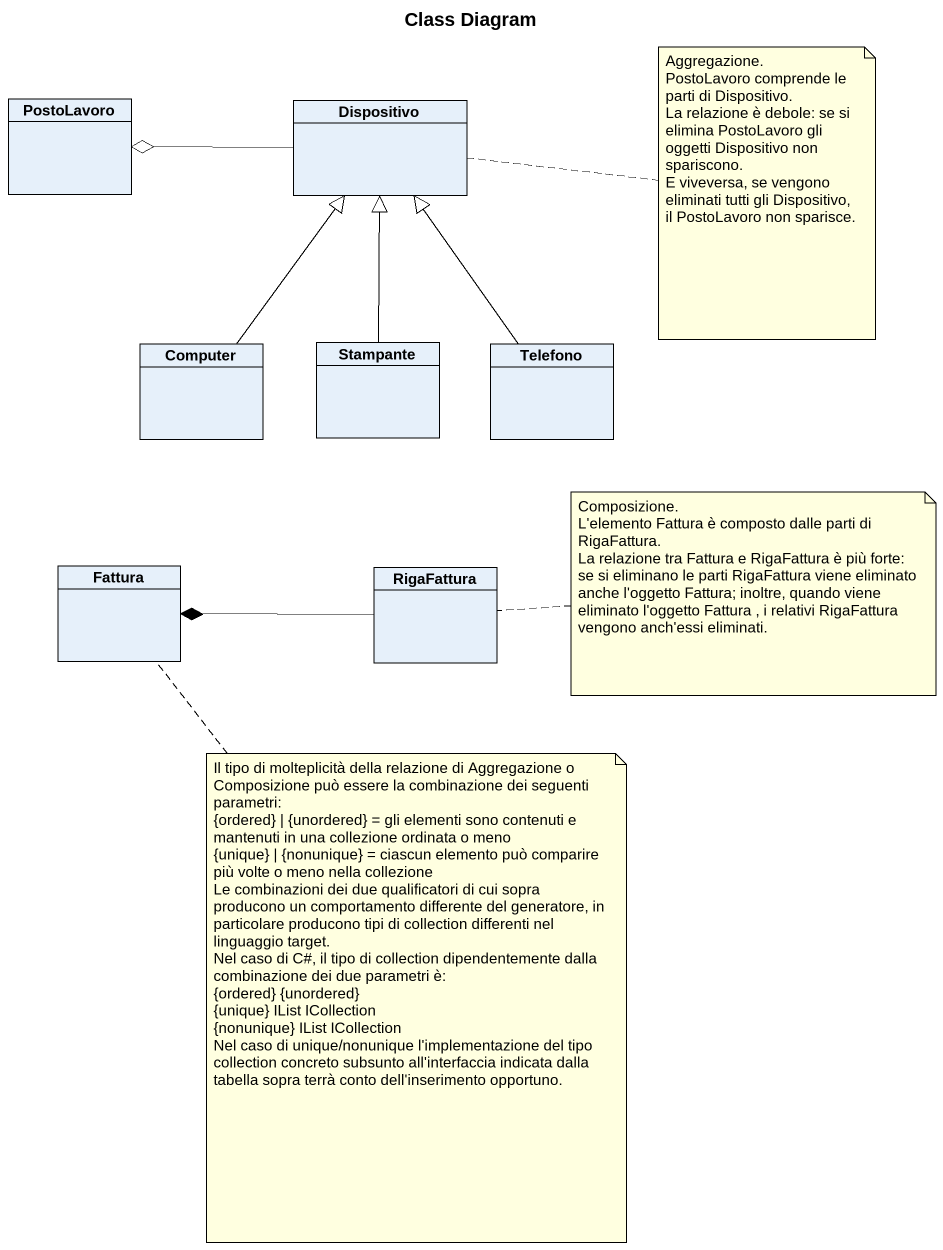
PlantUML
@startuml
title Class Diagram
hide circle
hide empty members
class PostoLavoro
class Dispositivo
class Computer
class Stampante
class Telefono
class Fattura
class RigaFattura
Dispositivo -left-o PostoLavoro
Computer -up-|> Dispositivo
Stampante -up-|> Dispositivo
Telefono -up-|> Dispositivo
RigaFattura -left-* Fattura
note right of Dispositivo
  Aggregazione.
  PostoLavoro comprende le parti di Dispositivo.
  La relazione è debole: se si elimina PostoLavoro gli oggetti Dispositivo non spariscono.
  E viveversa, se vengono eliminati tutti gli Dispositivo, il PostoLavoro non sparisce.
end note
note right of RigaFattura
  Composizione.
  L'elemento Fattura è composto dalle parti di RigaFattura.
  La relazione tra Fattura e RigaFattura è più forte: se si eliminano le parti RigaFattura viene eliminato anche l'oggetto Fattura; inoltre, quando viene eliminato l'oggetto Fattura , i relativi RigaFattura vengono anch'essi eliminati.
end note
note bottom of Fattura
  Il tipo di molteplicità della relazione di Aggregazione o Composizione può essere la combinazione dei seguenti parametri:
  {ordered} | {unordered} = gli elementi sono contenuti e mantenuti in una collezione ordinata o meno
  {unique} | {nonunique} = ciascun elemento può comparire più volte o meno nella collezione
  Le combinazioni dei due qualificatori di cui sopra producono un comportamento differente del generatore, in particolare producono tipi di collection differenti nel linguaggio target.
  Nel caso di C#, il tipo di collection dipendentemente dalla combinazione dei due parametri è:
  {ordered} {unordered}
  {unique} IList ICollection
  {nonunique} IList ICollection
  Nel caso di unique/nonunique l'implementazione del tipo collection concreto subsunto all'interfaccia indicata dalla tabella sopra terrà conto dell'inserimento opportuno.
end note
@enduml
